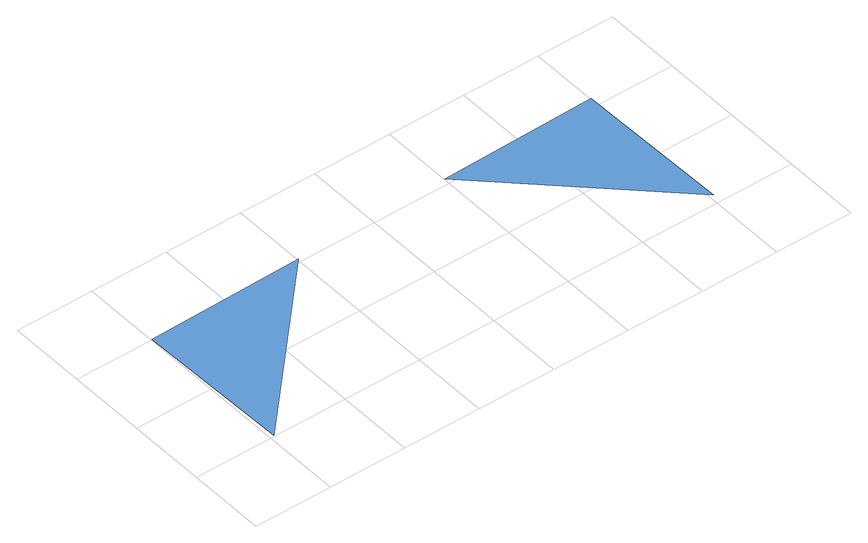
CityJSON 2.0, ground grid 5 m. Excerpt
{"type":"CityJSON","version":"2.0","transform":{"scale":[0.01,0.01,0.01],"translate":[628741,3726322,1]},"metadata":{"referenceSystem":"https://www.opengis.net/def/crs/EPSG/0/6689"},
"CityObjects":{
"waterbody1":{"type":"WaterBody","attributes":{"name":"福岡県津波浸水想定図","class":"1140","function":"2","WaterBodyTsunamiRiskAttribute.description":"1","WaterBodyTsunamiRiskAttribute.rank":"1"},"geometry":[{"type":"MultiSurface","lod":"1","boundaries":[[[0,1,2]]]}]},
"waterbody2":{"type":"WaterBody","attributes":{"name":"福岡県津波浸水想定図","class":"1140","function":"2","WaterBodyTsunamiRiskAttribute.description":"1","WaterBodyTsunamiRiskAttribute.rank":"2"},"geometry":[{"type":"MultiSurface","lod":"1","boundaries":[[[3,4,5]]]}]}
},
"vertices":[
[26,5,80],[1007,1024,79],[6,1005,79],
[2006,1043,79],[3026,63,79],[3006,1063,79]
]}
